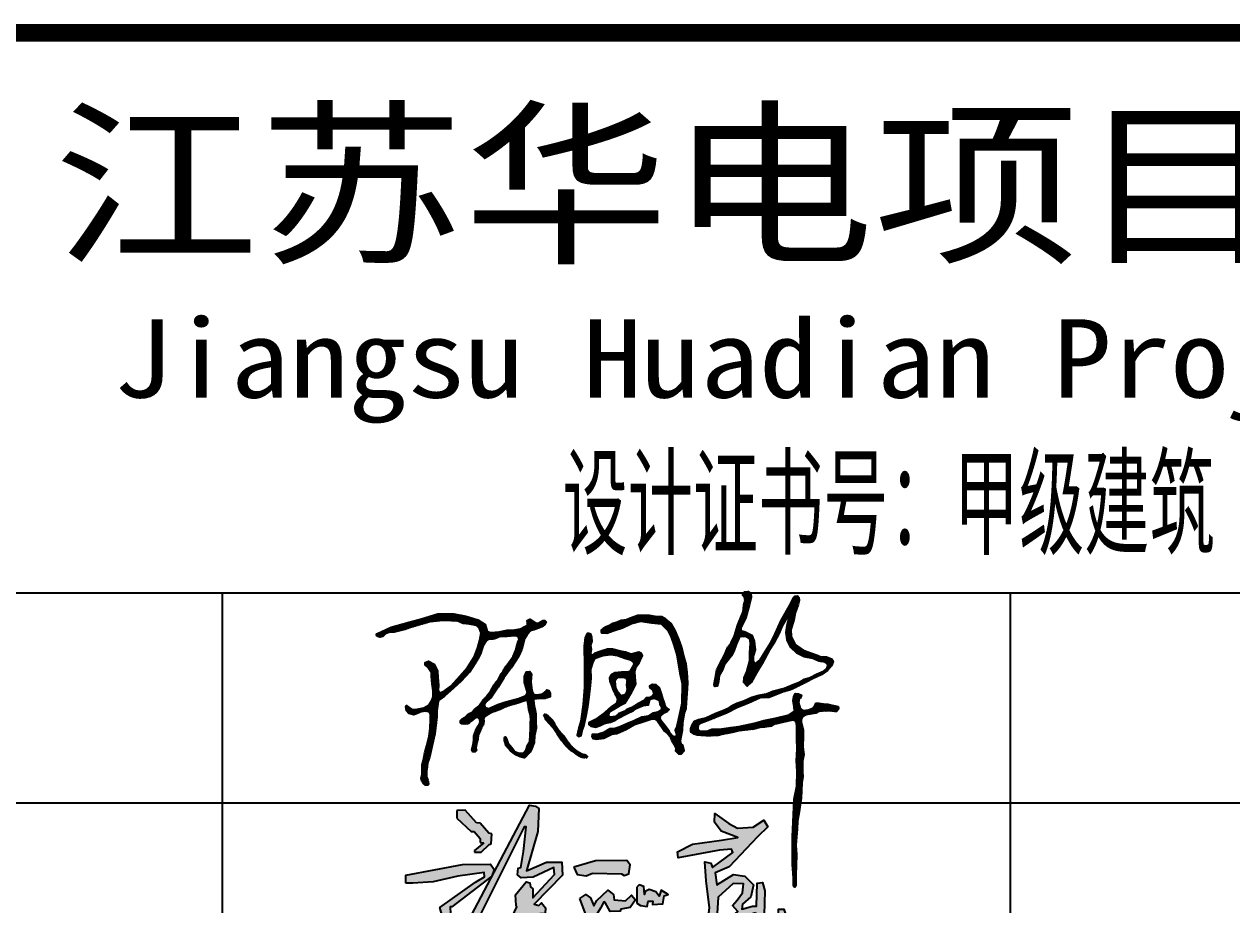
# Model space of a CAD drawing. Extents: x -2331248 to -1198620, y -977263 to -545844.
# Drawn here: x -1864085 to -1859776, y -851990 to -848847 of the extents above; entities that cross this region are included whole.
import ezdxf
from ezdxf.enums import TextEntityAlignment as Align

# ---------------------------------------------------------------- set-up
doc = ezdxf.new("R2010")
doc.units = 0
doc.header["$LTSCALE"] = 1000
doc.header["$MEASUREMENT"] = 0
doc.layers.get('0').update_dxf_attribs({"linetype": 'CONTINUOUS'})
doc.layers.add('t图框', color=222, linetype='CONTINUOUS')
doc.layers.add('标注', color=33, linetype='CONTINUOUS')
doc.styles.add('房间名称', font='SIMPLEX', dxfattribs={"width": 0.7, "bigfont": '0HZTXT'})
doc.styles.add('黑体', font='SIMHEI.TTF', dxfattribs={"width": 1.4})

# ---------------------------------------------------------------- blocks, each defined once
blk = doc.blocks.new('A$C5A861AD6')
h = blk.add_hatch(color=256)
h.paths.add_polyline_path([(852.5, 1429), (858.7, 1578.8), (837.5, 1593.8), (798.7, 1600.1), (423.7, 888.6), (348.7, 887.3), (288.7, 899.8), (286.2, 943.5), (297.5, 943.5), (556.2, 1140.6), (571.2, 1184.3), (547.5, 1219.2), (367.5, 1216.7), (0, 1148.1), (0, 1095.6), (47.1, 1096.4), (177.1, 1103.9), (335.9, 1140.1), (505.8, 1165), (508.3, 1137.6), (449.6, 1101.4), (220.9, 938), (239.6, 873.1), (310.9, 831.9), (394.6, 826.9), (308.4, 697.1), (307.1, 546), (402.1, 551), (559.6, 725.5), (569.6, 801.7), (547.1, 821.4), (475.8, 847.6), (483.3, 895.1), (764.6, 1459.2), (777.1, 1459.2), (760.8, 1300.9), (743.3, 1197.3), (725.8, 1192.3), (722.1, 1149.8), (744.6, 1131.3), (823.3, 1133.8), (957.1, 1196.3), (959.6, 1152.6), (819.6, 1001.5), (820.8, 1060.2), (805.8, 1071.4), (800.8, 1098.9), (778.3, 1103.9), (709.6, 1020.2), (712.1, 952.8), (717.1, 944), (658.3, 817.9), (663.3, 744.3), (724.6, 646.9), (914.6, 656.8), (1145.8, 836.7), (1142.1, 885.3), (1123.3, 871.6), (910, 715.5), (830, 706.8), (773.7, 708), (735, 754.2), (736.2, 847.9), (751.2, 878.6), (785, 881.1), (830, 896.1), (900, 901.1), (902.5, 936), (877.5, 968.5), (858.7, 952.3), (828.7, 959.8), (1011.2, 1146.8), (1008.7, 1231.7), (908.7, 1231.7), (780, 1175.5)])
h.paths.add_polyline_path([(509.9, 802), (509.9, 755.5), (373.3, 602.3), (359.5, 658.6), (434.7, 799)], flags=16)
for points in [[(383.7, 1567.6), (330, 1565.1), (330, 1515.2), (422.5, 1430.3), (442.5, 1429), (481.2, 1384.1), (480, 1357.8), (505, 1356.6), (445, 1306.6), (445, 1295.4), (487.5, 1296.6), (538.7, 1345.3), (552.5, 1349.1), (555, 1415.3), (536.2, 1419), (480, 1483.9), (457.5, 1485.2)], [(1448.4, 1214.8), (1427.6, 1241.5), (1224.4, 1240), (1085, 1198.5), (1105.8, 1151.1), (1165.1, 1143.7), (1205.2, 1160), (1393.5, 1157.1), (1409.8, 1145.2), (1439.5, 1157.1)], [(1482.5, 988.1), (1457.3, 1017.8), (1418.7, 982.2), (1344.6, 988.1), (1341.6, 1022.2), (1304.5, 1050.4), (1233.3, 983.7), (1214.1, 949.6), (1193.3, 1001.5), (1163.6, 1023.7), (1123.6, 997), (1165.1, 887.4), (1181.4, 862.2), (1215.5, 868.1), (1257.1, 934.8), (1277.8, 974.8), (1288.2, 971.8), (1319.4, 912.6), (1383.2, 915.5), (1389.1, 927.4), (1448.4, 937.8)], [(1667.9, 1013.3), (1693.2, 1022.2), (1648.7, 1051.8), (1635.3, 1011.8), (1614.5, 1040), (1571.5, 1054.8), (1546.3, 1043), (1540.4, 1023.7), (1537.4, 1074.1), (1506.3, 1084.4), (1491.4, 1069.6), (1491.4, 967.4), (1515.2, 951.1), (1558.2, 945.2), (1564.1, 979.2), (1595.3, 980.7), (1593.8, 958.5), (1660.5, 961.5)]]:
    blk.add_hatch(color=256).paths.add_polyline_path(points)
h = blk.add_hatch(color=256)
h.paths.add_polyline_path([(2317, 1047.2), (2302.5, 1100.4), (2268.7, 1095.6), (2263.8, 948.2), (2237.2, 948.2), (2169.5, 928.9), (2174.4, 960.3), (2227.6, 1008.6), (2244.5, 1085.9), (2188.9, 1141.4), (2116.3, 1151.1), (2007.5, 1085.9), (1997.9, 1163.2), (2087.3, 1201.8), (2271.1, 1395), (2336.4, 1460.3), (2312.2, 1503.7), (2242.1, 1457.8), (2140.5, 1450.6), (2084.9, 1482), (1995.5, 1544.8), (1993, 1489.2), (2036.6, 1431.3), (2142.9, 1390.2), (2039, 1373.3), (1850.4, 1346.7), (1753.7, 1298.4), (1758.5, 1259.8), (2024.5, 1308.1), (2101.8, 1315.3), (2111.5, 1293.6), (1981, 1197), (1968.9, 1226), (1930.2, 1233.2), (1938.8, 1110.6), (1960.4, 937.5), (1927.6, 682.5), (1913, 500.4), (1901.9, 408.3), (1903.2, 329.4), (1922.9, 296.6), (1942.3, 344.9), (1966.4, 644.4), (2010, 900.4), (2016.4, 1005.5), (2113.9, 1093.6), (2179.2, 1091.2), (2174.4, 1033.2), (2138.1, 985.4), (2109.1, 951.6), (2142.9, 913), (2039, 823.6), (2039, 760.8), (2101.8, 698), (2245.1, 683.5), (2221.7, 493.8), (2201, 294.7), (2188.9, 234.3), (2184, 26.6), (2227.6, 0), (2232.4, 137.2), (2263.5, 486.2), (2297.7, 675.3), (2423, 721.5), (2476.6, 813), (2440.3, 928.9), (2406.5, 928.9), (2404.1, 880.6), (2421, 829.9), (2384.7, 762.2), (2308.3, 736.4)])
h.paths.add_polyline_path([(2250.5, 735.8), (2143, 748.8), (2092.5, 792.3), (2133.7, 842), (2171, 878.5), (2258.4, 906.7)], flags=16)
for p, q in [((383.7, 1567.6), (330, 1565.1)), ((330, 1565.1), (330, 1515.2)), ((457.5, 1485.2), (383.7, 1567.6)), ((330, 1515.2), (422.5, 1430.3)), ((480, 1483.9), (457.5, 1485.2)), ((536.2, 1419), (480, 1483.9)), ((422.5, 1430.3), (442.5, 1429)), ((442.5, 1429), (481.2, 1384.1)), ((555, 1415.3), (536.2, 1419)), ((552.5, 1349.1), (555, 1415.3)), ((505, 1356.6), (445, 1306.6)), ((481.2, 1384.1), (480, 1357.8)), ((480, 1357.8), (505, 1356.6)), ((487.5, 1296.6), (538.7, 1345.3)), ((538.7, 1345.3), (552.5, 1349.1)), ((445, 1306.6), (445, 1295.4)), ((445, 1295.4), (487.5, 1296.6))]:
    blk.add_line(p, q)
for points in [[(0, 1095.6), (0, 1148.1), (367.5, 1216.7), (547.5, 1219.2), (571.2, 1184.3), (556.2, 1140.6), (297.5, 943.5), (286.2, 943.5), (288.7, 899.8), (348.7, 887.3), (423.7, 888.6), (798.7, 1600.1), (837.5, 1593.8), (858.7, 1578.8), (852.5, 1429), (780, 1175.5), (908.7, 1231.7), (1008.7, 1231.7), (1011.2, 1146.8), (828.7, 959.8), (858.7, 952.3), (877.5, 968.5), (902.5, 936), (900, 901.1), (830, 896.1), (785, 881.1), (751.2, 878.6), (736.2, 847.9), (735, 754.2), (773.7, 708), (830, 706.8), (910, 715.5), (1123.3, 871.6), (1142.1, 885.3), (1145.8, 836.7), (914.6, 656.8), (724.6, 646.9), (663.3, 744.3), (658.3, 817.9), (717.1, 944), (712.1, 952.8), (709.6, 1020.2), (778.3, 1103.9), (800.8, 1098.9), (805.8, 1071.4), (820.8, 1060.2), (819.6, 1001.5), (959.6, 1152.6), (957.1, 1196.3), (823.3, 1133.8), (744.6, 1131.3), (722.1, 1149.8), (725.8, 1192.3), (743.3, 1197.3), (760.8, 1300.9), (777.1, 1459.2), (764.6, 1459.2), (483.3, 895.1), (475.8, 847.6), (547.1, 821.4), (569.6, 801.7), (559.6, 725.5), (402.1, 551), (307.1, 546), (308.4, 697.1), (394.6, 826.9), (310.9, 831.9), (239.6, 873.1), (220.9, 938), (449.6, 1101.4), (508.3, 1137.6), (505.8, 1165), (335.9, 1140.1), (177.1, 1103.9), (47.1, 1096.4)], [(2138.1, 985.4), (2174.4, 1033.2), (2179.2, 1091.2), (2113.9, 1093.6), (2016.4, 1005.5), (2010, 900.4), (1966.4, 644.4), (1942.3, 344.9), (1922.9, 296.6), (1903.2, 329.4), (1901.9, 408.3), (1913, 500.4), (1927.6, 682.5), (1960.4, 937.5), (1938.8, 1110.6), (1930.2, 1233.2), (1968.9, 1226), (1981, 1197), (2111.5, 1293.6), (2101.8, 1315.3), (2024.5, 1308.1), (1758.5, 1259.8), (1753.7, 1298.4), (1850.4, 1346.7), (2039, 1373.3), (2142.9, 1390.2), (2036.6, 1431.3), (1993, 1489.2), (1995.5, 1544.8), (2084.9, 1482), (2140.5, 1450.6), (2242.1, 1457.8), (2312.2, 1503.7), (2336.4, 1460.3), (2271.1, 1395), (2087.3, 1201.8), (1997.9, 1163.2), (2007.5, 1085.9), (2116.3, 1151.1), (2188.9, 1141.4), (2244.5, 1085.9), (2227.6, 1008.6), (2174.4, 960.3), (2169.5, 928.9), (2237.2, 948.2), (2263.8, 948.2), (2268.7, 1095.6), (2302.5, 1100.4), (2317, 1047.2), (2308.3, 736.4), (2384.7, 762.2), (2421, 829.9), (2404.1, 880.6), (2406.5, 928.9), (2440.3, 928.9), (2476.6, 813), (2423, 721.5), (2297.7, 675.3), (2263.5, 486.2), (2232.4, 137.2), (2227.6, 0), (2184, 26.6), (2188.9, 234.3), (2201, 294.7), (2221.7, 493.8), (2245.1, 683.5), (2101.8, 698), (2039, 760.8), (2039, 823.6), (2142.9, 913), (2109.1, 951.6)], [(1085, 1198.5), (1105.8, 1151.1), (1165.1, 1143.7), (1205.2, 1160), (1393.5, 1157.1), (1409.8, 1145.2), (1439.5, 1157.1), (1448.4, 1214.8), (1427.6, 1241.5), (1224.4, 1240)], [(1123.6, 997), (1163.6, 1023.7), (1193.3, 1001.5), (1214.1, 949.6), (1233.3, 983.7), (1304.5, 1050.4), (1341.6, 1022.2), (1344.6, 988.1), (1418.7, 982.2), (1457.3, 1017.8), (1482.5, 988.1), (1448.4, 937.8), (1389.1, 927.4), (1383.2, 915.5), (1319.4, 912.6), (1288.2, 971.8), (1277.8, 974.8), (1257.1, 934.8), (1215.5, 868.1), (1181.4, 862.2), (1165.1, 887.4)], [(1491.4, 1069.6), (1491.4, 967.4), (1515.2, 951.1), (1558.2, 945.2), (1564.1, 979.2), (1595.3, 980.7), (1593.8, 958.5), (1660.5, 961.5), (1667.9, 1013.3), (1693.2, 1022.2), (1648.7, 1051.8), (1635.3, 1011.8), (1614.5, 1040), (1571.5, 1054.8), (1546.3, 1043), (1540.4, 1023.7), (1537.4, 1074.1), (1506.3, 1084.4)]]:
    blk.add_lwpolyline(points, close=True)
for points in [[(2258.4, 906.7), (2250.5, 735.8), (2143, 748.8), (2092.5, 792.3), (2133.7, 842), (2171, 878.5), (2258.4, 906.7)], [(434.7, 799), (509.9, 802), (509.9, 755.5), (373.3, 602.3), (359.5, 658.6), (434.7, 799)]]:
    blk.add_lwpolyline(points)
blk = doc.blocks.new('ASDDA')
at = {"layer": '标注'}
h = blk.add_hatch(dxfattribs=at)
h.set_pattern_fill('ANSI31', scale=2.160019, style=0)
h.set_pattern_definition([(45, (-3010599.8604, 6578071.0413), (-2.4246899231, 2.4246899231), [])])
h.paths.add_polyline_path([(-290742.5, 3063770.8), (-290736.6, 3063777.9), (-290723.3, 3063778.8), (-290713.5, 3063776.7), (-290710, 3063770.5), (-290711.1, 3063756.3), (-290710, 3063743.6), (-290712, 3063734.1), (-290716.5, 3063727.9), (-290726.2, 3063725.5), (-290736.6, 3063736.8), (-290741.9, 3063747.7), (-290743.7, 3063765.8)], flags=16)
h.paths.add_polyline_path([(-290783.6, 3063907.8), (-290782.7, 3063904.9), (-290767.3, 3063904.7), (-290747.2, 3063911.8), (-290722.5, 3063919.8), (-290696.9, 3063931.9), (-290671.8, 3063938.6), (-290640.4, 3063934), (-290612.7, 3063931.1), (-290592.2, 3063910.6), (-290584.3, 3063893), (-290575.9, 3063867.9), (-290567.5, 3063841.9), (-290559.1, 3063789.9), (-290552.8, 3063760.2), (-290553.2, 3063703.7), (-290559.1, 3063676.5), (-290567.9, 3063637.8), (-290572.9, 3063626.9), (-290568.7, 3063616), (-290570.4, 3063607.6), (-290580, 3063609.7), (-290586.1, 3063616.6), (-290589.9, 3063624.6), (-290595.3, 3063631.6), (-290604.1, 3063643.7), (-290610.5, 3063650.9), (-290615.3, 3063658.5), (-290614.1, 3063668.5), (-290601.7, 3063677.5), (-290594.1, 3063681.9), (-290590.2, 3063686.7), (-290595.6, 3063690.3), (-290599.9, 3063694.9), (-290603.8, 3063707.3), (-290607.4, 3063717.3), (-290611.4, 3063730.6), (-290617.4, 3063748.1), (-290626.5, 3063756.6), (-290637.1, 3063757.5), (-290645.6, 3063753.3), (-290645, 3063747.8), (-290637.1, 3063742.4), (-290633.2, 3063732.7), (-290637.1, 3063724.5), (-290645.9, 3063720), (-290655.6, 3063719.4), (-290663.1, 3063710.9), (-290677.7, 3063703.3), (-290695.8, 3063692.2), (-290710.7, 3063686.7), (-290718.2, 3063680.7), (-290734.6, 3063673.7), (-290743.4, 3063666.4), (-290757.9, 3063664.3), (-290762.1, 3063668.6), (-290761.2, 3063677.9), (-290748.2, 3063686.4), (-290729.1, 3063698.5), (-290715.5, 3063704.9), (-290706.1, 3063720.3), (-290695.8, 3063738.2), (-290687.4, 3063752.7), (-290684.6, 3063759.7), (-290686.5, 3063777.5), (-290687.4, 3063795.7), (-290683.7, 3063808.1), (-290675.3, 3063819.3), (-290669.2, 3063832.9), (-290666.3, 3063839.4), (-290668.9, 3063846.3), (-290676.2, 3063849.6), (-290690.7, 3063846.3), (-290699.1, 3063844.4), (-290714, 3063849.9), (-290729.2, 3063853.3), (-290751.6, 3063859), (-290765.5, 3063858.7), (-290786.4, 3063851.7), (-290803, 3063846.3), (-290811.2, 3063840.8), (-290813, 3063846), (-290811.5, 3063858.7), (-290813.3, 3063869.9), (-290809.7, 3063881.1), (-290810.3, 3063892.9), (-290813, 3063901.1), (-290818.7, 3063903.4), (-290823.4, 3063903), (-290829.2, 3063891.8), (-290832.2, 3063867.4), (-290831.2, 3063812.3), (-290831.7, 3063749.3), (-290835.1, 3063700.6), (-290841.9, 3063653.3), (-290847.8, 3063632.8), (-290852.2, 3063611.8), (-290848.3, 3063608.7), (-290840.9, 3063611.8), (-290837.8, 3063626.7), (-290833.2, 3063639), (-290827.4, 3063664.2), (-290821.7, 3063693.7), (-290818.1, 3063721.8), (-290814.2, 3063754.4), (-290812.3, 3063776.2), (-290813, 3063801.6), (-290807.2, 3063819.7), (-290801.2, 3063833.3), (-290778.7, 3063840.8), (-290756.6, 3063843.2), (-290737.6, 3063840.1), (-290716.2, 3063832.4), (-290699.9, 3063828.1), (-290691.2, 3063820.1), (-290690.5, 3063814.9), (-290694.6, 3063807.7), (-290702, 3063795.2), (-290707.6, 3063793.2), (-290725.8, 3063793), (-290745, 3063791.1), (-290756.1, 3063784.1), (-290759.7, 3063775.5), (-290759.2, 3063766.8), (-290753.4, 3063753.2), (-290749.6, 3063741.8), (-290744.7, 3063731.7), (-290738.7, 3063722.1), (-290736.8, 3063713.7), (-290739.7, 3063704.6), (-290754.4, 3063694.7), (-290763.3, 3063687.2), (-290774.8, 3063676.9), (-290792.1, 3063663.2), (-290802.2, 3063656.7), (-290813.2, 3063651), (-290819, 3063647.9), (-290819.5, 3063643.3), (-290813, 3063638.2), (-290799.8, 3063635.8), (-290787, 3063640.6), (-290775.5, 3063645.9), (-290757.1, 3063649.8), (-290745.9, 3063654.9), (-290735, 3063661.3), (-290711.7, 3063673.7), (-290691.1, 3063683.1), (-290682.3, 3063689.7), (-290664.1, 3063697.9), (-290648.7, 3063700), (-290646.6, 3063707.9), (-290643.6, 3063715.8), (-290631.7, 3063718.2), (-290618.7, 3063713), (-290616.6, 3063701.5), (-290611.2, 3063693.7), (-290611.8, 3063686.7), (-290623, 3063678.2), (-290635.7, 3063675.8), (-290648.4, 3063667.6), (-290667.5, 3063664), (-290689.3, 3063654), (-290710.1, 3063645), (-290729.5, 3063637.1), (-290746.8, 3063630.7), (-290758.9, 3063631), (-290776.7, 3063620.7), (-290791.3, 3063615.6), (-290809.1, 3063614.7), (-290810.9, 3063609.6), (-290807.3, 3063603.2), (-290797, 3063601.4), (-290776.7, 3063604.1), (-290753.1, 3063615.6), (-290739.5, 3063617.4), (-290711.7, 3063630.4), (-290688.4, 3063643.1), (-290661.7, 3063651.9), (-290642, 3063658.3), (-290630.8, 3063659.8), (-290622.1, 3063651.9), (-290610.8, 3063636.1), (-290603.2, 3063624.3), (-290593.2, 3063616.4), (-290587.3, 3063609.2), (-290583.2, 3063598.9), (-290575.4, 3063586.1), (-290570.9, 3063575.8), (-290571.3, 3063568), (-290563, 3063559.3), (-290554.1, 3063559.5), (-290546.5, 3063568), (-290550.8, 3063584.3), (-290555, 3063588.4), (-290557.5, 3063595.5), (-290555.7, 3063608.2), (-290551.5, 3063627.5), (-290550.5, 3063649.3), (-290545.8, 3063676.7), (-290540.8, 3063689.1), (-290539.8, 3063706.5), (-290537.2, 3063745.2), (-290536.9, 3063762.4), (-290538.7, 3063792.1), (-290541.6, 3063816.3), (-290548.3, 3063838.4), (-290553.3, 3063863.3), (-290562.6, 3063886.7), (-290572.9, 3063912.3), (-290584, 3063932.3), (-290598.8, 3063944), (-290610.7, 3063950.7), (-290629.7, 3063951.8), (-290646.3, 3063954.4), (-290665.6, 3063954.6), (-290679.1, 3063954.9), (-290703.3, 3063945.8), (-290711.7, 3063942.7), (-290726.7, 3063940.8), (-290737.4, 3063935.9), (-290750.4, 3063931.5), (-290760.3, 3063926.3), (-290771.4, 3063921.1), (-290777.9, 3063917.2), (-290783.4, 3063912.5)])
h.paths.add_polyline_path([(-290975, 3063696.6), (-290972.8, 3063689), (-290970.5, 3063673.8), (-290970.4, 3063662.3), (-290970.2, 3063652), (-290969.3, 3063633.2), (-290973.8, 3063611), (-290974.9, 3063592), (-290981.4, 3063574.8), (-290986.3, 3063564.5), (-290997.1, 3063553.5), (-291004, 3063548.6), (-291015.2, 3063551.3), (-291027.7, 3063556.9), (-291042.9, 3063568.1), (-291054.8, 3063582.6), (-291059.7, 3063598.2), (-291059.7, 3063606.7), (-291057.3, 3063607.9), (-291053.9, 3063602.9), (-291050.3, 3063590.6), (-291038.9, 3063577.4), (-291030.2, 3063566.7), (-291019.2, 3063561.1), (-291005.6, 3063562.2), (-290998, 3063571.2), (-290993.7, 3063583.7), (-290987.5, 3063594.2), (-290986.8, 3063614.6), (-290985.5, 3063630.5), (-290985.9, 3063646.8), (-290984.8, 3063660), (-290987, 3063674.1), (-290990.2, 3063686.6), (-290992.2, 3063701.9), (-290994.2, 3063710.8), (-290997.1, 3063712.4), (-291005.4, 3063709.7), (-291021.9, 3063704.1), (-291042.7, 3063698.3), (-291058.8, 3063692.7), (-291072.3, 3063686.7), (-291082.8, 3063682.1), (-291094.5, 3063678.8), (-291108.1, 3063671.2), (-291117.1, 3063665.1), (-291119.6, 3063660.1), (-291118.7, 3063652.1), (-291121, 3063641.3), (-291125.3, 3063635.2), (-291130.9, 3063621.7), (-291134.5, 3063613), (-291135.5, 3063601.5), (-291138.5, 3063591.6), (-291140.8, 3063582.8), (-291141.4, 3063575.3), (-291140.2, 3063568.7), (-291144, 3063564.9), (-291149.9, 3063565.7), (-291152.6, 3063570.7), (-291151.2, 3063577.8), (-291148.5, 3063591), (-291146.9, 3063600.4), (-291146.9, 3063610.2), (-291144.7, 3063618.6), (-291139.6, 3063631.1), (-291135, 3063638.6), (-291129.8, 3063646.1), (-291129.2, 3063654.1), (-291130.8, 3063660.1), (-291136, 3063663.2), (-291143.5, 3063662.1), (-291151.3, 3063655.8), (-291157.8, 3063651), (-291161.2, 3063646.3), (-291165.5, 3063645), (-291174.6, 3063643.9), (-291181.8, 3063645.2), (-291185.2, 3063648.6), (-291185.2, 3063655.1), (-291180.4, 3063659.6), (-291172.1, 3063664.2), (-291165, 3063670.8), (-291159.5, 3063674.4), (-291152.4, 3063678.9), (-291146, 3063684.9), (-291136.1, 3063693.6), (-291131.1, 3063698.7), (-291120.6, 3063713.8), (-291112.1, 3063722.8), (-291099, 3063739.6), (-291089, 3063756.8), (-291083.7, 3063765.3), (-291078, 3063771.4), (-291068.7, 3063788.9), (-291064, 3063795.5), (-291054.9, 3063809.8), (-291042.5, 3063826.8), (-291034.8, 3063837.4), (-291027.6, 3063855.8), (-291023.8, 3063870.3), (-291021.9, 3063878.4), (-291017.8, 3063885.6), (-291019.4, 3063892.6), (-291024.4, 3063896.9), (-291032.1, 3063897.1), (-291053, 3063894.9), (-291064.3, 3063894.6), (-291075, 3063893.6), (-291085.8, 3063888.9), (-291093.2, 3063886.7), (-291103.9, 3063886.7), (-291111.7, 3063882.4), (-291120.7, 3063869.3), (-291124.5, 3063857.7), (-291128.2, 3063845.3), (-291135.8, 3063831), (-291144.7, 3063816.8), (-291160, 3063793.1), (-291183.7, 3063767.4), (-291205, 3063747.3), (-291230.8, 3063724), (-291244.8, 3063715.1), (-291249.2, 3063708.7), (-291252.9, 3063682.9), (-291252.5, 3063664.9), (-291258.5, 3063617.1), (-291268.1, 3063574.8), (-291274.2, 3063549.5), (-291279.3, 3063534.1), (-291280.1, 3063522.8), (-291282.7, 3063510.1), (-291282.1, 3063493.5), (-291278.4, 3063484.8), (-291276.7, 3063474.1), (-291279, 3063470.4), (-291284.9, 3063469.8), (-291291.7, 3063475.7), (-291296.2, 3063481.7), (-291297.9, 3063490.1), (-291295.1, 3063501.4), (-291294.5, 3063514.3), (-291294.5, 3063528.2), (-291291.4, 3063541.5), (-291287.5, 3063562.9), (-291281.8, 3063582.9), (-291274.8, 3063610.5), (-291272, 3063632.8), (-291270.8, 3063657.9), (-291271.1, 3063672.5), (-291273.9, 3063678.7), (-291283.8, 3063681.3), (-291298.2, 3063679.3), (-291309.4, 3063675.1), (-291318.2, 3063670.8), (-291332.6, 3063675.3), (-291339.9, 3063682.7), (-291341.9, 3063693.9), (-291339.6, 3063697.3), (-291333.4, 3063693.1), (-291323.8, 3063686.6), (-291309.4, 3063686.9), (-291289.7, 3063690.8), (-291275.1, 3063699.6), (-291266, 3063713.9), (-291263.8, 3063722.5), (-291263.8, 3063740), (-291266, 3063759.4), (-291268.3, 3063781.4), (-291268.6, 3063791.3), (-291277.3, 3063805.3), (-291286.6, 3063812.7), (-291286, 3063820), (-291277, 3063823.9), (-291260.9, 3063815.5), (-291250.8, 3063795.5), (-291250.5, 3063777.2), (-291248.3, 3063756), (-291249.4, 3063740.5), (-291243.5, 3063733.5), (-291230.8, 3063739.1), (-291213, 3063752.7), (-291187, 3063781.2), (-291165.6, 3063806.6), (-291145.9, 3063837.8), (-291135.7, 3063863), (-291130.4, 3063884.7), (-291126.7, 3063905), (-291131.5, 3063917.4), (-291139.7, 3063925.8), (-291159.7, 3063930.3), (-291177.4, 3063932.3), (-291192.9, 3063938.2), (-291229.7, 3063940.8), (-291244.3, 3063939.7), (-291272.8, 3063936.3), (-291295.7, 3063929.5), (-291315.4, 3063924.2), (-291333.8, 3063918.5), (-291344.2, 3063914.6), (-291374.7, 3063907.5), (-291389.9, 3063906.4), (-291399.2, 3063901.9), (-291407.1, 3063894.8), (-291415.5, 3063892.6), (-291424.6, 3063895.7), (-291425, 3063899.5), (-291424.2, 3063902.4), (-291383.4, 3063921.1), (-291331.7, 3063936.1), (-291296.4, 3063945.4), (-291249.7, 3063959.4), (-291204.2, 3063959.6), (-291170.1, 3063953.1), (-291135.6, 3063942.6), (-291115.2, 3063929.4), (-291109, 3063909), (-291098.9, 3063905.8), (-291075, 3063908.3), (-291051.8, 3063913.2), (-291036.4, 3063913.2), (-291014, 3063916.6), (-291003.9, 3063922), (-290994.2, 3063927), (-290993.8, 3063933.7), (-290994.9, 3063940.4), (-290987.3, 3063943.8), (-290977, 3063937.5), (-290970.7, 3063932.8), (-290963.9, 3063932.6), (-290950.4, 3063940), (-290944.6, 3063940.6), (-290941.2, 3063937), (-290945.2, 3063928.5), (-290953.1, 3063922), (-290970.7, 3063915.7), (-290985.5, 3063910.8), (-290994.7, 3063900.8), (-291002.6, 3063888.5), (-291010.7, 3063858.7), (-291019.8, 3063837.6), (-291041.2, 3063804.8), (-291061.6, 3063776.9), (-291077.9, 3063750.4), (-291096.8, 3063721.3), (-291109.9, 3063710.5), (-291116.8, 3063701.4), (-291116, 3063691.9), (-291104.8, 3063689.4), (-291079, 3063700.3), (-291058.7, 3063707.2), (-291019.8, 3063718.1), (-290997.7, 3063726.4), (-290994, 3063734.8), (-290997.7, 3063748.2), (-291002.7, 3063763.1), (-291002.7, 3063780.2), (-290996.6, 3063793.6), (-290987.8, 3063795), (-290983.1, 3063788.1), (-290984.6, 3063765.6), (-290982, 3063740.9), (-290977.7, 3063730.4), (-290967.5, 3063727.9), (-290950.8, 3063731.1), (-290943.5, 3063737), (-290938.8, 3063742.2), (-290933.7, 3063740.2), (-290929.6, 3063731.5), (-290929.6, 3063722.1), (-290944.4, 3063717.5), (-290959.3, 3063717.3), (-290976, 3063716), (-290977, 3063711.5)])
h.paths.add_polyline_path([(-290935.9, 3063672.6), (-290919.5, 3063656.2), (-290906.2, 3063632.3), (-290886.3, 3063609.7), (-290868.9, 3063584.5), (-290853.5, 3063571.2), (-290840.5, 3063562.7), (-290827.6, 3063558.6), (-290822.7, 3063556.6), (-290821.3, 3063551.8), (-290823.9, 3063547.6), (-290833.5, 3063547), (-290848.1, 3063551.8), (-290861.8, 3063562.3), (-290873.3, 3063569.3), (-290887.7, 3063584), (-290903.3, 3063603.7), (-290917, 3063626), (-290926.2, 3063637.7), (-290939.8, 3063652.6), (-290944, 3063658), (-290948.5, 3063669.7), (-290944.7, 3063675.2)])
h.paths.add_polyline_path([(-290379.1, 3064019.3), (-290376.1, 3064022), (-290364.5, 3064023.6), (-290356.6, 3064017.3), (-290355.9, 3064007.5), (-290360.7, 3063986.7), (-290370.5, 3063948.8), (-290380.2, 3063928.9), (-290385.5, 3063919.2), (-290385.2, 3063912), (-290372.7, 3063907.6), (-290354.2, 3063898.5), (-290346.7, 3063881.6), (-290344.5, 3063857.1), (-290349.5, 3063838.3), (-290349.8, 3063824.5), (-290345.4, 3063815.7), (-290330.4, 3063828), (-290315, 3063853), (-290298.7, 3063878.4), (-290286.8, 3063902.8), (-290269.9, 3063940.4), (-290246.6, 3063982.4), (-290234.8, 3064005.5), (-290230.6, 3064010.2), (-290223.2, 3064010.7), (-290219.2, 3064006), (-290219, 3063997.3), (-290221.2, 3063985.7), (-290230.1, 3063962.7), (-290233.8, 3063941.8), (-290242.2, 3063915.1), (-290241.9, 3063894.4), (-290230.3, 3063872.2), (-290207.1, 3063855.7), (-290183.2, 3063847), (-290167.4, 3063841.1), (-290157, 3063837.1), (-290140.5, 3063836.4), (-290125.9, 3063831), (-290121.7, 3063823.1), (-290126.2, 3063811), (-290137.3, 3063797.9), (-290154.1, 3063786.2), (-290180.5, 3063773.9), (-290196.7, 3063764.8), (-290207.9, 3063759.6), (-290226.8, 3063750.2), (-290233, 3063747), (-290243, 3063742.1), (-290264.5, 3063736.6), (-290304.4, 3063720.8), (-290329.5, 3063719.4), (-290363, 3063704.8), (-290396.5, 3063691.2), (-290424.5, 3063677.1), (-290459, 3063662), (-290483.5, 3063653), (-290498.5, 3063647.4), (-290507.4, 3063642.5), (-290507.9, 3063631), (-290503, 3063625.3), (-290493.9, 3063624), (-290479, 3063625.1), (-290468.2, 3063630.1), (-290446.7, 3063630.3), (-290413.6, 3063635), (-290390.6, 3063638.1), (-290345.7, 3063646.8), (-290319.3, 3063654.5), (-290286.2, 3063661.9), (-290246.9, 3063671.3), (-290232.1, 3063681.4), (-290232.9, 3063695), (-290235.3, 3063710.9), (-290233.7, 3063723.7), (-290229.4, 3063731.9), (-290220.1, 3063731.1), (-290211.5, 3063726.9), (-290213.5, 3063719.9), (-290218.5, 3063717.5), (-290220.1, 3063705.1), (-290215.8, 3063689.1), (-290208, 3063683.7), (-290192, 3063685.7), (-290179.2, 3063689.9), (-290173.4, 3063699.3), (-290170.1, 3063704.1), (-290161.3, 3063704.1), (-290149.2, 3063702.2), (-290137.1, 3063701.6), (-290125.5, 3063699.1), (-290115.7, 3063697.2), (-290107.6, 3063694.5), (-290106.3, 3063689.7), (-290108.2, 3063684.9), (-290112.2, 3063680.9), (-290118, 3063680.9), (-290133.7, 3063682.1), (-290151.7, 3063681.7), (-290163, 3063680.3), (-290171, 3063676.1), (-290183.7, 3063674), (-290198.6, 3063671.3), (-290209.3, 3063665.4), (-290213, 3063658.9), (-290212.6, 3063649.6), (-290207.2, 3063626.9), (-290207.2, 3063610.7), (-290207.9, 3063579), (-290204.9, 3063558.2), (-290209.1, 3063538.9), (-290208.7, 3063509), (-290208, 3063494), (-290210.7, 3063476.6), (-290212.2, 3063455.4), (-290212.6, 3063433.4), (-290218.8, 3063394.3), (-290223, 3063366.9), (-290224.6, 3063345.3), (-290227.7, 3063298.8), (-290226.5, 3063271), (-290227.7, 3063212.7), (-290228.6, 3063185.8), (-290231.1, 3063179), (-290233.3, 3063180.3), (-290234.7, 3063184), (-290234.8, 3063205.4), (-290237.5, 3063243.6), (-290237.8, 3063285), (-290237.5, 3063323.8), (-290234.8, 3063385.5), (-290232.5, 3063429.8), (-290225.6, 3063467.7), (-290224.4, 3063509.1), (-290226.3, 3063540.1), (-290224.8, 3063573.2), (-290225.6, 3063603.8), (-290225.6, 3063637.1), (-290226.1, 3063648.2), (-290231.6, 3063654.6), (-290238.9, 3063655.5), (-290263.1, 3063650.1), (-290291.8, 3063643.4), (-290298.8, 3063638.3), (-290316.9, 3063635.9), (-290331.3, 3063634.7), (-290349.4, 3063629.8), (-290374.1, 3063627.2), (-290390.8, 3063625.1), (-290409.9, 3063620.6), (-290424.6, 3063617.9), (-290435.3, 3063616.1), (-290449.9, 3063611.9), (-290469.5, 3063611.5), (-290484.8, 3063611.5), (-290498.8, 3063612.1), (-290509.6, 3063612.8), (-290518.8, 3063616.1), (-290527.8, 3063622.5), (-290527.8, 3063630.6), (-290523.6, 3063641.7), (-290517.5, 3063653.4), (-290505.6, 3063657.7), (-290497.2, 3063659.2), (-290484.9, 3063662.7), (-290470.5, 3063669.5), (-290456.5, 3063676.1), (-290433.9, 3063684.8), (-290417.3, 3063692), (-290407.8, 3063698.4), (-290396.1, 3063704.7), (-290376.9, 3063710.6), (-290354, 3063721.1), (-290333.5, 3063727), (-290311.8, 3063731), (-290293.4, 3063738.4), (-290260.4, 3063747.4), (-290236, 3063757.7), (-290216, 3063765.3), (-290203.4, 3063773.3), (-290193.9, 3063775.7), (-290187.5, 3063777.8), (-290169.4, 3063787.3), (-290149.2, 3063796), (-290138.7, 3063805.1), (-290136, 3063814.5), (-290144.2, 3063821.2), (-290162.7, 3063824), (-290179.8, 3063832.3), (-290204.6, 3063837.1), (-290225.6, 3063847.6), (-290242.4, 3063863), (-290253, 3063885.5), (-290255.5, 3063906.6), (-290253, 3063926.2), (-290247.5, 3063948.1), (-290246.5, 3063953.6), (-290248.2, 3063954.7), (-290251.3, 3063952.4), (-290268.4, 3063923.3), (-290276.1, 3063904.4), (-290291.4, 3063875.5), (-290303, 3063856.2), (-290324.1, 3063818), (-290340.6, 3063790.9), (-290355.3, 3063763.2), (-290366.6, 3063753.1), (-290376.1, 3063763.2), (-290375.2, 3063776.8), (-290368, 3063793.8), (-290359.3, 3063825.5), (-290359, 3063847.8), (-290357.9, 3063875.5), (-290359.9, 3063887.9), (-290372, 3063894.8), (-290388.8, 3063893.4), (-290398.6, 3063871.7), (-290403.8, 3063855.6), (-290412.2, 3063839.4), (-290422.6, 3063826.2), (-290432.4, 3063813.1), (-290437.7, 3063799.7), (-290446.7, 3063783.1), (-290449.3, 3063766.1), (-290452.3, 3063752.7), (-290458.9, 3063751.8), (-290461.5, 3063757.8), (-290457.7, 3063777.7), (-290453.2, 3063799.4), (-290438.6, 3063828.9), (-290429.1, 3063848.3), (-290422.5, 3063864.4), (-290412.4, 3063876.6), (-290403.5, 3063896.8), (-290394, 3063928), (-290382.8, 3063954.1), (-290378.9, 3063964.8), (-290376.5, 3063984.1), (-290372.6, 3063997.6), (-290374.5, 3064007.1), (-290379.5, 3064011.8)])
at = {"layer": 't图框'}
for p, q in [((-273365.6, 3065618.5), (-295865.6, 3065618.5)), ((-273365.6, 3064018.5), (-295865.6, 3064018.5)), ((-291865.6, 3064018.5), (-291865.6, 3061618.5)), ((-289615.6, 3061618.4), (-289615.6, 3064018.5)), ((-283365.6, 3063418.5), (-295865.6, 3063418.5))]:
    blk.add_line(p, q, dxfattribs=at)
at = {"layer": 't图框', "const_width": 50}
blk.add_lwpolyline([(-295865.6, 3061618.5), (-295865.6, 3065618.5), (-273365.6, 3065618.5)], dxfattribs=at)
at = {"layer": '标注', "color": 7}
blk.add_lwpolyline([(-290376.1, 3064022), (-290364.5, 3064023.6), (-290356.6, 3064017.3), (-290355.9, 3064007.5), (-290360.7, 3063986.7), (-290370.5, 3063948.8), (-290380.2, 3063928.9), (-290385.5, 3063919.2), (-290385.2, 3063912), (-290372.7, 3063907.6), (-290354.2, 3063898.5), (-290346.7, 3063881.6), (-290344.5, 3063857.1), (-290349.5, 3063838.3), (-290349.8, 3063824.5), (-290345.4, 3063815.7), (-290330.4, 3063828), (-290315, 3063853), (-290298.7, 3063878.4), (-290286.8, 3063902.8), (-290269.9, 3063940.4), (-290246.6, 3063982.4), (-290234.8, 3064005.5), (-290230.6, 3064010.2), (-290223.2, 3064010.7), (-290219.2, 3064006), (-290219, 3063997.3), (-290221.2, 3063985.7), (-290230.1, 3063962.7), (-290233.8, 3063941.8), (-290242.2, 3063915.1), (-290241.9, 3063894.4), (-290230.3, 3063872.2), (-290207.1, 3063855.7), (-290183.2, 3063847), (-290167.4, 3063841.1), (-290157, 3063837.1), (-290140.5, 3063836.4), (-290125.9, 3063831), (-290121.7, 3063823.1), (-290126.2, 3063811), (-290137.3, 3063797.9), (-290154.1, 3063786.2), (-290180.5, 3063773.9), (-290196.7, 3063764.8), (-290207.9, 3063759.6), (-290226.8, 3063750.2), (-290233, 3063747), (-290243, 3063742.1), (-290264.5, 3063736.6), (-290304.4, 3063720.8), (-290329.5, 3063719.4), (-290363, 3063704.8), (-290396.5, 3063691.2), (-290424.5, 3063677.1), (-290459, 3063662), (-290483.5, 3063653), (-290498.5, 3063647.4), (-290507.4, 3063642.5), (-290507.9, 3063631), (-290503, 3063625.3), (-290493.9, 3063624), (-290479, 3063625.1), (-290468.2, 3063630.1), (-290446.7, 3063630.3), (-290413.6, 3063635), (-290390.6, 3063638.1), (-290345.7, 3063646.8), (-290319.3, 3063654.5), (-290286.2, 3063661.9), (-290246.9, 3063671.3), (-290232.1, 3063681.4), (-290232.9, 3063695), (-290235.3, 3063710.9), (-290233.7, 3063723.7), (-290229.4, 3063731.9), (-290220.1, 3063731.1), (-290211.5, 3063726.9), (-290213.5, 3063719.9), (-290218.5, 3063717.5), (-290220.1, 3063705.1), (-290215.8, 3063689.1), (-290208, 3063683.7), (-290192, 3063685.7), (-290179.2, 3063689.9), (-290173.4, 3063699.3), (-290170.1, 3063704.1), (-290161.3, 3063704.1), (-290149.2, 3063702.2), (-290137.1, 3063701.6), (-290125.5, 3063699.1), (-290115.7, 3063697.2), (-290107.6, 3063694.5), (-290106.3, 3063689.7), (-290108.2, 3063684.9), (-290112.2, 3063680.9), (-290118, 3063680.9), (-290133.7, 3063682.1), (-290151.7, 3063681.7), (-290163, 3063680.3), (-290171, 3063676.1), (-290183.7, 3063674), (-290198.6, 3063671.3), (-290209.3, 3063665.4), (-290213, 3063658.9), (-290212.6, 3063649.6), (-290207.2, 3063626.9), (-290207.2, 3063610.7), (-290207.9, 3063579), (-290204.9, 3063558.2), (-290209.1, 3063538.9), (-290208.7, 3063509), (-290208, 3063494), (-290210.7, 3063476.6), (-290212.2, 3063455.4), (-290212.6, 3063433.4), (-290218.8, 3063394.3), (-290223, 3063366.9), (-290224.6, 3063345.3), (-290227.7, 3063298.8), (-290226.5, 3063271), (-290227.7, 3063212.7), (-290228.6, 3063185.8), (-290231.1, 3063179), (-290233.3, 3063180.3), (-290234.7, 3063184), (-290234.8, 3063205.4), (-290237.5, 3063243.6), (-290237.8, 3063285), (-290237.5, 3063323.8), (-290234.8, 3063385.5), (-290232.5, 3063429.8), (-290225.6, 3063467.7), (-290224.4, 3063509.1), (-290226.3, 3063540.1), (-290224.8, 3063573.2), (-290225.6, 3063603.8), (-290225.6, 3063637.1), (-290226.1, 3063648.2), (-290231.6, 3063654.6), (-290238.9, 3063655.5), (-290263.1, 3063650.1), (-290291.8, 3063643.4), (-290298.8, 3063638.3), (-290316.9, 3063635.9), (-290331.3, 3063634.7), (-290349.4, 3063629.8), (-290374.1, 3063627.2), (-290390.8, 3063625.1), (-290409.9, 3063620.6), (-290424.6, 3063617.9), (-290435.3, 3063616.1), (-290449.9, 3063611.9), (-290469.5, 3063611.5), (-290484.8, 3063611.5), (-290498.8, 3063612.1), (-290509.6, 3063612.8), (-290518.8, 3063616.1), (-290527.8, 3063622.5), (-290527.8, 3063630.6), (-290523.6, 3063641.7), (-290517.5, 3063653.4), (-290505.6, 3063657.7), (-290497.2, 3063659.2), (-290484.9, 3063662.7), (-290470.5, 3063669.5), (-290456.5, 3063676.1), (-290433.9, 3063684.8), (-290417.3, 3063692), (-290407.8, 3063698.4), (-290396.1, 3063704.7), (-290376.9, 3063710.6), (-290354, 3063721.1), (-290333.5, 3063727), (-290311.8, 3063731), (-290293.4, 3063738.4), (-290260.4, 3063747.4), (-290236, 3063757.7), (-290216, 3063765.3), (-290203.4, 3063773.3), (-290193.9, 3063775.7), (-290187.5, 3063777.8), (-290169.4, 3063787.3), (-290149.2, 3063796), (-290138.7, 3063805.1), (-290136, 3063814.5), (-290144.2, 3063821.2), (-290162.7, 3063824), (-290179.8, 3063832.3), (-290204.6, 3063837.1), (-290225.6, 3063847.6), (-290242.4, 3063863), (-290253, 3063885.5), (-290255.5, 3063906.6), (-290253, 3063926.2), (-290247.5, 3063948.1), (-290246.5, 3063953.6), (-290248.2, 3063954.7), (-290251.3, 3063952.4), (-290251.3, 3063952.4), (-290251.3, 3063952.4), (-290268.4, 3063923.3), (-290276.1, 3063904.4), (-290291.4, 3063875.5), (-290303, 3063856.2), (-290324.1, 3063818), (-290340.6, 3063790.9), (-290355.3, 3063763.2), (-290366.6, 3063753.1), (-290376.1, 3063763.2), (-290375.2, 3063776.8), (-290368, 3063793.8), (-290359.3, 3063825.5), (-290359, 3063847.8), (-290357.9, 3063875.5), (-290359.9, 3063887.9), (-290372, 3063894.8), (-290388.8, 3063893.4), (-290398.6, 3063871.7), (-290403.8, 3063855.6), (-290412.2, 3063839.4), (-290422.6, 3063826.2), (-290432.4, 3063813.1), (-290437.7, 3063799.7), (-290446.7, 3063783.1), (-290449.3, 3063766.1), (-290452.3, 3063752.7), (-290458.9, 3063751.8), (-290461.5, 3063757.8), (-290457.7, 3063777.7), (-290453.2, 3063799.4), (-290438.6, 3063828.9), (-290429.1, 3063848.3), (-290422.5, 3063864.4), (-290412.4, 3063876.6), (-290403.5, 3063896.8), (-290394, 3063928), (-290382.8, 3063954.1), (-290378.9, 3063964.8), (-290376.5, 3063984.1), (-290372.6, 3063997.6), (-290374.5, 3064007.1), (-290379.5, 3064011.8), (-290379.1, 3064019.3)], dxfattribs=at)
for points in [[(-290975, 3063696.6), (-290972.8, 3063689), (-290970.5, 3063673.8), (-290970.4, 3063662.3), (-290970.2, 3063652), (-290969.3, 3063633.2), (-290973.8, 3063611), (-290974.9, 3063592), (-290981.4, 3063574.8), (-290986.3, 3063564.5), (-290997.1, 3063553.5), (-291004, 3063548.6), (-291015.2, 3063551.3), (-291027.7, 3063556.9), (-291042.9, 3063568.1), (-291054.8, 3063582.6), (-291059.7, 3063598.2), (-291059.7, 3063606.7), (-291057.3, 3063607.9), (-291053.9, 3063602.9), (-291050.3, 3063590.6), (-291038.9, 3063577.4), (-291030.2, 3063566.7), (-291019.2, 3063561.1), (-291005.6, 3063562.2), (-290998, 3063571.2), (-290993.7, 3063583.7), (-290987.5, 3063594.2), (-290986.8, 3063614.6), (-290985.5, 3063630.5), (-290985.9, 3063646.8), (-290984.8, 3063660), (-290987, 3063674.1), (-290990.2, 3063686.6), (-290992.2, 3063701.9), (-290994.2, 3063710.8), (-290997.1, 3063712.4), (-291005.4, 3063709.7), (-291021.9, 3063704.1), (-291042.7, 3063698.3), (-291058.8, 3063692.7), (-291072.3, 3063686.7), (-291082.8, 3063682.1), (-291094.5, 3063678.8), (-291108.1, 3063671.2), (-291117.1, 3063665.1), (-291119.6, 3063660.1), (-291118.7, 3063652.1), (-291121, 3063641.3), (-291125.3, 3063635.2), (-291130.9, 3063621.7), (-291134.5, 3063613), (-291135.5, 3063601.5), (-291138.5, 3063591.6), (-291140.8, 3063582.8), (-291141.4, 3063575.3), (-291140.2, 3063568.7), (-291144, 3063564.9), (-291149.9, 3063565.7), (-291152.6, 3063570.7), (-291151.2, 3063577.8), (-291148.5, 3063591), (-291146.9, 3063600.4), (-291146.9, 3063610.2), (-291144.7, 3063618.6), (-291139.6, 3063631.1), (-291135, 3063638.6), (-291129.8, 3063646.1), (-291129.2, 3063654.1), (-291130.8, 3063660.1), (-291136, 3063663.2), (-291143.5, 3063662.1), (-291151.3, 3063655.8), (-291157.8, 3063651), (-291161.2, 3063646.3), (-291165.5, 3063645), (-291174.6, 3063643.9), (-291181.8, 3063645.2), (-291185.2, 3063648.6), (-291185.2, 3063655.1), (-291180.4, 3063659.6), (-291172.1, 3063664.2), (-291165, 3063670.8), (-291159.5, 3063674.4), (-291152.4, 3063678.9), (-291146, 3063684.9), (-291136.1, 3063693.6), (-291131.1, 3063698.7), (-291120.6, 3063713.8), (-291112.1, 3063722.8), (-291099, 3063739.6), (-291089, 3063756.8), (-291083.7, 3063765.3), (-291078, 3063771.4), (-291068.7, 3063788.9), (-291064, 3063795.5), (-291054.9, 3063809.8), (-291042.5, 3063826.8), (-291034.8, 3063837.4), (-291027.6, 3063855.8), (-291023.8, 3063870.3), (-291021.9, 3063878.4), (-291017.8, 3063885.6), (-291019.4, 3063892.6), (-291024.4, 3063896.9), (-291032.1, 3063897.1), (-291053, 3063894.9), (-291064.3, 3063894.6), (-291075, 3063893.6), (-291085.8, 3063888.9), (-291093.2, 3063886.7), (-291103.9, 3063886.7), (-291111.7, 3063882.4), (-291120.7, 3063869.3), (-291124.5, 3063857.7), (-291128.2, 3063845.3), (-291135.8, 3063831), (-291144.7, 3063816.8), (-291160, 3063793.1), (-291183.7, 3063767.4), (-291205, 3063747.3), (-291230.8, 3063724), (-291244.8, 3063715.1), (-291249.2, 3063708.7), (-291252.9, 3063682.9), (-291252.5, 3063664.9), (-291258.5, 3063617.1), (-291268.1, 3063574.8), (-291274.2, 3063549.5), (-291279.3, 3063534.1), (-291280.1, 3063522.8), (-291282.7, 3063510.1), (-291282.1, 3063493.5), (-291278.4, 3063484.8), (-291276.7, 3063474.1), (-291279, 3063470.4), (-291284.9, 3063469.8), (-291291.7, 3063475.7), (-291296.2, 3063481.7), (-291297.9, 3063490.1), (-291295.1, 3063501.4), (-291294.5, 3063514.3), (-291294.5, 3063528.2), (-291291.4, 3063541.5), (-291287.5, 3063562.9), (-291281.8, 3063582.9), (-291274.8, 3063610.5), (-291272, 3063632.8), (-291270.8, 3063657.9), (-291271.1, 3063672.5), (-291273.9, 3063678.7), (-291283.8, 3063681.3), (-291298.2, 3063679.3), (-291309.4, 3063675.1), (-291318.2, 3063670.8), (-291332.6, 3063675.3), (-291339.9, 3063682.7), (-291341.9, 3063693.9), (-291339.6, 3063697.3), (-291333.4, 3063693.1), (-291323.8, 3063686.6), (-291309.4, 3063686.9), (-291289.7, 3063690.8), (-291275.1, 3063699.6), (-291266, 3063713.9), (-291263.8, 3063722.5), (-291263.8, 3063740), (-291266, 3063759.4), (-291268.3, 3063781.4), (-291268.6, 3063791.3), (-291277.3, 3063805.3), (-291286.6, 3063812.7), (-291286, 3063820), (-291277, 3063823.9), (-291260.9, 3063815.5), (-291250.8, 3063795.5), (-291250.5, 3063777.2), (-291248.3, 3063756), (-291249.4, 3063740.5), (-291243.5, 3063733.5), (-291230.8, 3063739.1), (-291213, 3063752.7), (-291187, 3063781.2), (-291165.6, 3063806.6), (-291145.9, 3063837.8), (-291135.7, 3063863), (-291130.4, 3063884.7), (-291126.7, 3063905), (-291131.5, 3063917.4), (-291139.7, 3063925.8), (-291159.7, 3063930.3), (-291177.4, 3063932.3), (-291192.9, 3063938.2), (-291229.7, 3063940.8), (-291244.3, 3063939.7), (-291272.8, 3063936.3), (-291295.7, 3063929.5), (-291315.4, 3063924.2), (-291333.8, 3063918.5), (-291344.2, 3063914.6), (-291374.7, 3063907.5), (-291389.9, 3063906.4), (-291399.2, 3063901.9), (-291407.1, 3063894.8), (-291415.5, 3063892.6), (-291424.6, 3063895.7), (-291425, 3063899.5), (-291424.2, 3063902.4), (-291383.4, 3063921.1), (-291331.7, 3063936.1), (-291296.4, 3063945.4), (-291249.7, 3063959.4), (-291204.2, 3063959.6), (-291170.1, 3063953.1), (-291135.6, 3063942.6), (-291115.2, 3063929.4), (-291109, 3063909), (-291098.9, 3063905.8), (-291075, 3063908.3), (-291051.8, 3063913.2), (-291036.4, 3063913.2), (-291014, 3063916.6), (-291003.9, 3063922), (-290994.2, 3063927), (-290993.8, 3063933.7), (-290994.9, 3063940.4), (-290987.3, 3063943.8), (-290977, 3063937.5), (-290970.7, 3063932.8), (-290963.9, 3063932.6), (-290950.4, 3063940), (-290944.6, 3063940.6), (-290941.2, 3063937), (-290945.2, 3063928.5), (-290953.1, 3063922), (-290970.7, 3063915.7), (-290985.5, 3063910.8), (-290994.7, 3063900.8), (-291002.6, 3063888.5), (-291010.7, 3063858.7), (-291019.8, 3063837.6), (-291041.2, 3063804.8), (-291061.6, 3063776.9), (-291077.9, 3063750.4), (-291096.8, 3063721.3), (-291109.9, 3063710.5), (-291116.8, 3063701.4), (-291116, 3063691.9), (-291104.8, 3063689.4), (-291079, 3063700.3), (-291058.7, 3063707.2), (-291019.8, 3063718.1), (-290997.7, 3063726.4), (-290994, 3063734.8), (-290997.7, 3063748.2), (-291002.7, 3063763.1), (-291002.7, 3063780.2), (-290996.6, 3063793.6), (-290987.8, 3063795), (-290983.1, 3063788.1), (-290984.6, 3063765.6), (-290982, 3063740.9), (-290977.7, 3063730.4), (-290967.5, 3063727.9), (-290950.8, 3063731.1), (-290943.5, 3063737), (-290938.8, 3063742.2), (-290933.7, 3063740.2), (-290929.6, 3063731.5), (-290929.6, 3063722.1), (-290944.4, 3063717.5), (-290959.3, 3063717.3), (-290976, 3063716), (-290977, 3063711.5)], [(-290783.6, 3063907.8), (-290782.7, 3063904.9), (-290767.3, 3063904.7), (-290747.2, 3063911.8), (-290722.5, 3063919.8), (-290696.9, 3063931.9), (-290671.8, 3063938.6), (-290640.4, 3063934), (-290612.7, 3063931.1), (-290592.2, 3063910.6), (-290584.3, 3063893), (-290575.9, 3063867.9), (-290567.5, 3063841.9), (-290559.1, 3063789.9), (-290552.8, 3063760.2), (-290553.2, 3063703.7), (-290559.1, 3063676.5), (-290567.9, 3063637.8), (-290572.9, 3063626.9), (-290568.7, 3063616), (-290570.4, 3063607.6), (-290580, 3063609.7), (-290586.1, 3063616.6), (-290589.9, 3063624.6), (-290595.3, 3063631.6), (-290604.1, 3063643.7), (-290610.5, 3063650.9), (-290615.3, 3063658.5), (-290614.1, 3063668.5), (-290601.7, 3063677.5), (-290594.1, 3063681.9), (-290590.2, 3063686.7), (-290595.6, 3063690.3), (-290599.9, 3063694.9), (-290603.8, 3063707.3), (-290607.4, 3063717.3), (-290611.4, 3063730.6), (-290617.4, 3063748.1), (-290626.5, 3063756.6), (-290637.1, 3063757.5), (-290645.6, 3063753.3), (-290645, 3063747.8), (-290637.1, 3063742.4), (-290633.2, 3063732.7), (-290637.1, 3063724.5), (-290645.9, 3063720), (-290655.6, 3063719.4), (-290663.1, 3063710.9), (-290677.7, 3063703.3), (-290695.8, 3063692.2), (-290710.7, 3063686.7), (-290718.2, 3063680.7), (-290734.6, 3063673.7), (-290743.4, 3063666.4), (-290757.9, 3063664.3), (-290762.1, 3063668.6), (-290761.2, 3063677.9), (-290748.2, 3063686.4), (-290729.1, 3063698.5), (-290715.5, 3063704.9), (-290706.1, 3063720.3), (-290695.8, 3063738.2), (-290687.4, 3063752.7), (-290684.6, 3063759.7), (-290686.5, 3063777.5), (-290687.4, 3063795.7), (-290683.7, 3063808.1), (-290675.3, 3063819.3), (-290669.2, 3063832.9), (-290666.3, 3063839.4), (-290668.9, 3063846.3), (-290676.2, 3063849.6), (-290690.7, 3063846.3), (-290699.1, 3063844.4), (-290714, 3063849.9), (-290729.2, 3063853.3), (-290751.6, 3063859), (-290765.5, 3063858.7), (-290786.4, 3063851.7), (-290803, 3063846.3), (-290811.2, 3063840.8), (-290813, 3063846), (-290811.5, 3063858.7), (-290813.3, 3063869.9), (-290809.7, 3063881.1), (-290810.3, 3063892.9), (-290813, 3063901.1), (-290818.7, 3063903.4), (-290823.4, 3063903), (-290829.2, 3063891.8), (-290832.2, 3063867.4), (-290831.2, 3063812.3), (-290831.7, 3063749.3), (-290835.1, 3063700.6), (-290841.9, 3063653.3), (-290847.8, 3063632.8), (-290852.2, 3063611.8), (-290848.3, 3063608.7), (-290840.9, 3063611.8), (-290837.8, 3063626.7), (-290833.2, 3063639), (-290827.4, 3063664.2), (-290821.7, 3063693.7), (-290818.1, 3063721.8), (-290814.2, 3063754.4), (-290812.3, 3063776.2), (-290813, 3063801.6), (-290807.2, 3063819.7), (-290801.2, 3063833.3), (-290778.7, 3063840.8), (-290756.6, 3063843.2), (-290737.6, 3063840.1), (-290716.2, 3063832.4), (-290699.9, 3063828.1), (-290691.2, 3063820.1), (-290690.5, 3063814.9), (-290694.6, 3063807.7), (-290702, 3063795.2), (-290707.6, 3063793.2), (-290725.8, 3063793), (-290745, 3063791.1), (-290756.1, 3063784.1), (-290759.7, 3063775.5), (-290759.2, 3063766.8), (-290753.4, 3063753.2), (-290749.6, 3063741.8), (-290744.7, 3063731.7), (-290738.7, 3063722.1), (-290736.8, 3063713.7), (-290739.7, 3063704.6), (-290754.4, 3063694.7), (-290763.3, 3063687.2), (-290774.8, 3063676.9), (-290792.1, 3063663.2), (-290802.2, 3063656.7), (-290813.2, 3063651), (-290819, 3063647.9), (-290819.5, 3063643.3), (-290813, 3063638.2), (-290799.8, 3063635.8), (-290787, 3063640.6), (-290775.5, 3063645.9), (-290757.1, 3063649.8), (-290745.9, 3063654.9), (-290735, 3063661.3), (-290711.7, 3063673.7), (-290691.1, 3063683.1), (-290682.3, 3063689.7), (-290664.1, 3063697.9), (-290648.7, 3063700), (-290646.6, 3063707.9), (-290643.6, 3063715.8), (-290631.7, 3063718.2), (-290618.7, 3063713), (-290616.6, 3063701.5), (-290611.2, 3063693.7), (-290611.8, 3063686.7), (-290623, 3063678.2), (-290635.7, 3063675.8), (-290648.4, 3063667.6), (-290667.5, 3063664), (-290689.3, 3063654), (-290710.1, 3063645), (-290729.5, 3063637.1), (-290746.8, 3063630.7), (-290758.9, 3063631), (-290776.7, 3063620.7), (-290791.3, 3063615.6), (-290809.1, 3063614.7), (-290810.9, 3063609.6), (-290807.3, 3063603.2), (-290797, 3063601.4), (-290776.7, 3063604.1), (-290753.1, 3063615.6), (-290739.5, 3063617.4), (-290711.7, 3063630.4), (-290688.4, 3063643.1), (-290661.7, 3063651.9), (-290642, 3063658.3), (-290630.8, 3063659.8), (-290622.1, 3063651.9), (-290610.8, 3063636.1), (-290603.2, 3063624.3), (-290593.2, 3063616.4), (-290587.3, 3063609.2), (-290583.2, 3063598.9), (-290575.4, 3063586.1), (-290570.9, 3063575.8), (-290571.3, 3063568), (-290563, 3063559.3), (-290554.1, 3063559.5), (-290546.5, 3063568), (-290550.8, 3063584.3), (-290555, 3063588.4), (-290557.5, 3063595.5), (-290555.7, 3063608.2), (-290551.5, 3063627.5), (-290550.5, 3063649.3), (-290545.8, 3063676.7), (-290540.8, 3063689.1), (-290539.8, 3063706.5), (-290537.2, 3063745.2), (-290536.9, 3063762.4), (-290538.7, 3063792.1), (-290541.6, 3063816.3), (-290548.3, 3063838.4), (-290553.3, 3063863.3), (-290562.6, 3063886.7), (-290572.9, 3063912.3), (-290584, 3063932.3), (-290598.8, 3063944), (-290610.7, 3063950.7), (-290629.7, 3063951.8), (-290646.3, 3063954.4), (-290665.6, 3063954.6), (-290679.1, 3063954.9), (-290703.3, 3063945.8), (-290711.7, 3063942.7), (-290726.7, 3063940.8), (-290737.4, 3063935.9), (-290750.4, 3063931.5), (-290760.3, 3063926.3), (-290771.4, 3063921.1), (-290777.9, 3063917.2), (-290783.4, 3063912.5)], [(-290742.5, 3063770.8), (-290736.6, 3063777.9), (-290723.3, 3063778.8), (-290713.5, 3063776.7), (-290710, 3063770.5), (-290711.1, 3063756.3), (-290710, 3063743.6), (-290712, 3063734.1), (-290716.5, 3063727.9), (-290726.2, 3063725.5), (-290736.6, 3063736.8), (-290741.9, 3063747.7), (-290743.7, 3063765.8)]]:
    blk.add_lwpolyline(points, close=True, dxfattribs=at)
at = {"xscale": 0.4423702119383961, "yscale": 0.4423702117055655, "zscale": 0.4423702118439675}
blk.add_blockref('A$C5A861AD6', (-291341.9, 3062705.5), dxfattribs=at)
at = {"style": '房间名称', "width": 0.7}
blk.add_text('设计证书号：甲级建筑', height=280, dxfattribs=at).set_placement((-290894.5, 3064127.8))
at = {"layer": 't图框', "style": '黑体', "width": 1.15}
blk.add_text('江苏华电项目管理有限公司', height=373.418, dxfattribs=at).set_placement((-292347.7, 3064998.7))
at = {"layer": 't图框', "style": '黑体', "width": 1.1}
blk.add_text('Jiangsu Huadian Project Management Co. Ltd ', height=224.051, dxfattribs=at).set_placement((-288572.2, 3064688.9), align=Align.MIDDLE_CENTER)

msp = doc.modelspace()

# ---------------------------------------------------------------- block references
at = {"lineweight": -3, "xscale": 1.250016957928892, "yscale": 1.250016958278138, "zscale": 1.250016957604765}
msp.add_blockref('ASDDA', (-1498541.4, -4680952.9), dxfattribs=at)

doc.saveas('drawing.dxf')
